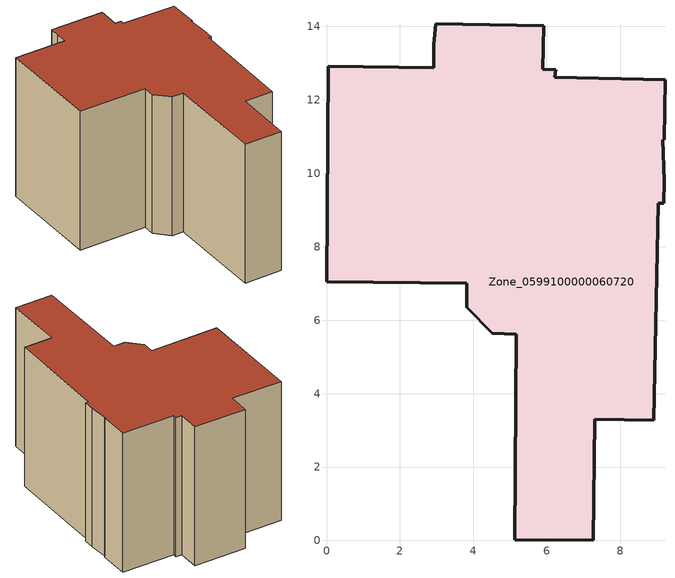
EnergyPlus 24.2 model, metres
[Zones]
Zone_0599100000060720
 floor ground (C_G): 3.82,7 0,7.04 0.05,12.91 2.92,12.87 2.93,13.51 2.97,14.08 5.91,14.02 5.89,12.83 6.25,12.82 6.22,12.62 9.22,12.54 9.21,10.92 9.15,10.92 9.2,9.79 9.19,9.18 9.03,9.18 8.91,3.28 7.31,3.3 7.26,0 5.12,0.02 5.17,5.62 4.52,5.64 3.82,6.35 z0
 wall outside (C_F): 8.91,3.28 9.03,9.18 9.19,9.18 9.2,9.79 9.15,10.92 9.21,10.92 9.22,12.54 6.22,12.62 6.25,12.82 5.89,12.83 5.91,14.02 2.97,14.08 2.93,13.51 2.92,12.87 0.05,12.91 0,7.04 3.82,7 3.82,6.35 4.52,5.64 5.17,5.62 5.12,0.02 7.26,0 7.31,3.3 8.91,3.28 z0:8.15
 roof outside (C_R): 5.17,5.62 5.12,0.02 7.26,0 7.31,3.3 8.91,3.28 9.03,9.18 9.19,9.18 9.2,9.79 9.15,10.92 9.21,10.92 9.22,12.54 6.22,12.62 6.25,12.82 5.89,12.83 5.91,14.02 2.97,14.08 2.93,13.51 2.92,12.87 0.05,12.91 0,7.04 3.82,7 3.82,6.35 4.52,5.64 z8.15
[BUILDING]
Pand.0599100000060720: North Axis=0; Terrain=City; Loads Convergence Tolerance Value=0.04; Temperature Convergence Tolerance Value=0.4; Solar Distribution=FullExterior; Maximum Number of Warmup Days=25; Minimum Number of Warmup Days=1
[Site:Location]
Rotterdam.The.Hague.AP_ZH_NLD Design_Conditions: Latitude=51.96; Longitude=4.45; Time Zone=1; Elevation=-4.5
[SITE:GROUNDTEMPERATURE:BUILDINGSURFACE]
18, 18, 18, 18, 18, 18, 18, 18, 18, 18, 18, 18
[MATERIAL] Thermal Absorptance=0.9; Solar Absorptance=0.7; Visible Absorptance=0.7
Name | Roughness | Thickness | Conductivity | Density | Specific Heat
G.TI.1975-1991 | MediumSmooth | 0.15 | 0.288461 | 540 | 1210
F.TI.1975-1991 | Rough | 0.3 | 0.230769 | 1920 | 840
R.TI.1975-1991 | MediumRough | 0.2 | 0.153846 | 1500 | 1000
[CONSTRUCTION]
C_G: G.TI.1975-1991
C_F: F.TI.1975-1991
C_R: R.TI.1975-1991
[ZONE]
Zone_0599100000060720: Type=1; Multiplier=1; Ceiling Height=Autocalculate; Volume=Autocalculate; Floor Area=autocalculate; Part of Total Floor Area=Yes
[ZONEINFILTRATION:DESIGNFLOWRATE]
Infil_Zone_0599100000060720: Zone or ZoneList or Space or SpaceList=Zone_0599100000060720; Schedule=AlwaysOn; Design Flow Rate Calculation Method=Flow/Area; Flow Rate per Floor Area=0.003; Constant Term Coefficient=1; Temperature Term Coefficient=0; Velocity Term Coefficient=0; Velocity Squared Term Coefficient=0
[HVACTEMPLATE:ZONE:IDEALLOADSAIRSYSTEM]
Zone_0599100000060720: Maximum Heating Supply Air Temperature=50; Minimum Cooling Supply Air Temperature=13; Maximum Heating Supply Air Humidity Ratio=0.0156; Minimum Cooling Supply Air Humidity Ratio=0.0077; Heating Limit=NoLimit; Cooling Limit=NoLimit; Dehumidification Control Type=ConstantSensibleHeatRatio; Cooling Sensible Heat Ratio=0.7; Dehumidification Setpoint=60; Humidification Control Type=None; Humidification Setpoint=30; Outdoor Air Method=None; Outdoor Air Flow Rate per Person=0.00944; Outdoor Air Flow Rate per Zone Floor Area=0; Outdoor Air Flow Rate per Zone=0; Demand Controlled Ventilation Type=None; Outdoor Air Economizer Type=NoEconomizer; Heat Recovery Type=None; Sensible Heat Recovery Effectiveness=0.7; Latent Heat Recovery Effectiveness=0.65
[ZONECONTROL:THERMOSTAT]
ThermostatControl_Zone_0599100000060720: Zone or ZoneList=Zone_0599100000060720; Control Type Schedule=DualSetpointControlType; Control 1=Thermostat_Zone_0599100000060720; Temperature Difference Between Cutout And Setpoint=0
[THERMOSTATSETPOINT:DUALSETPOINT]
Thermostat_Zone_0599100000060720: Heating Setpoint Temperature Schedule=HeatingSetpoint_Zone_0599100000060720; Cooling Setpoint Temperature Schedule=CoolingSetpoint_Zone_0599100000060720
[SCHEDULE:COMPACT]
HeatingSetpoint_Zone_0599100000060720: Through: 12/31, For: AllDays, Until: 24:00, 21
CoolingSetpoint_Zone_0599100000060720: Through: 12/31, For: AllDays, Until: 24:00, 24
DualSetpointControlType: Through: 12/31, For: AllDays, Until: 24:00, 4
AlwaysOn: Through: 12/31, For: AllDays, Until: 24:00, 1
